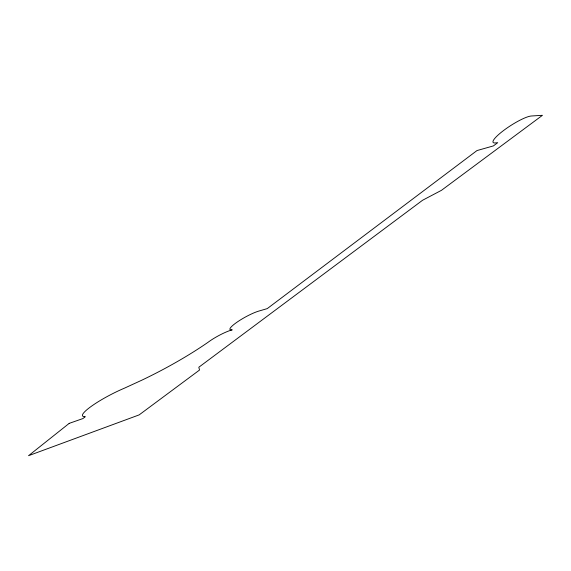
<?xml version="1.0" encoding="UTF-8"?>
<svg xmlns="http://www.w3.org/2000/svg" width="571" height="571" viewBox="0 0 571 571"><rect width="100%" height="100%" fill="white"/><g stroke="black" fill="none" stroke-linecap="round" stroke-linejoin="round"><path stroke-width="0.86" d="M69.177 423.382L28.55 455.687L139.131 414.903L199.536 370.037L198.801 367.253L422.54 200.278L441.483 190.314L542.45 115.313L531.344 115.999A23.875 4.639 -32.7 0 0 503.915 130.267A23.875 4.639 -32.7 0 0 495.385 142.921L497.741 142.664L493.401 145.912L476.985 150.566L267.249 308.618L258.67 311.124A19.143 3.39 -29 0 0 236.451 322.579A19.143 3.39 -29 0 0 232.197 329.852A18.565 3.226 -28.6 0 0 207.951 342.357A101.174 19.3 -27.9 0 1 141.622 380.279L124.521 388.137A34.938 5.853 -27.4 0 0 90.768 406.716A34.938 5.853 -27.4 0 0 85.286 416.687L82.902 418.572L69.177 423.382"/></g></svg>
